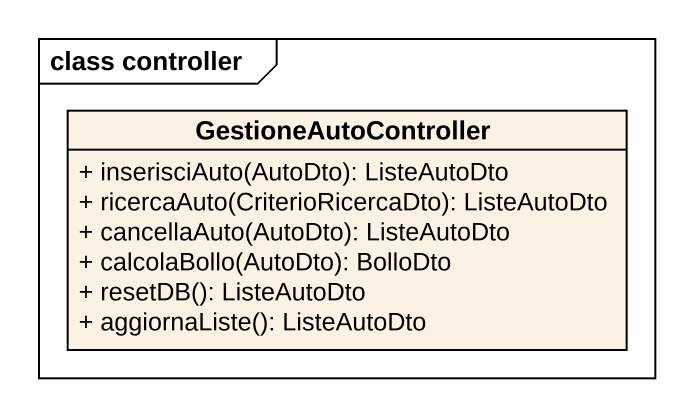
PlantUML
@startuml
mainframe class controller
hide circle
hide empty members
skinparam classAttributeIconSize 0
class GestioneAutoController {
  + inserisciAuto(AutoDto): ListeAutoDto
  + ricercaAuto(CriterioRicercaDto): ListeAutoDto
  + cancellaAuto(AutoDto): ListeAutoDto
  + calcolaBollo(AutoDto): BolloDto
  + resetDB(): ListeAutoDto
  + aggiornaListe(): ListeAutoDto
}
@enduml
